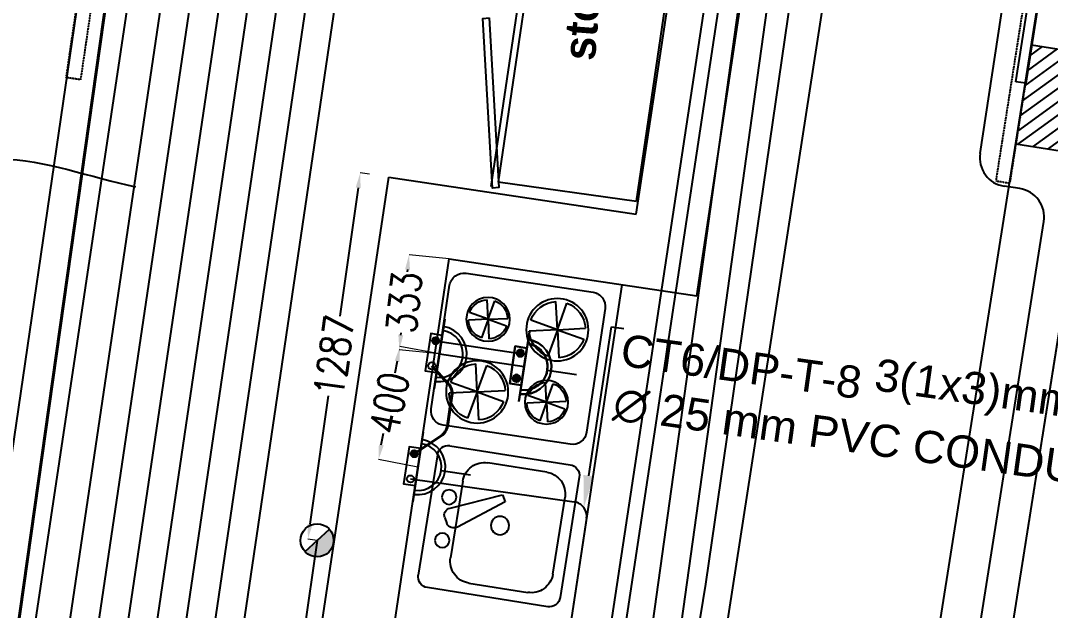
# Model space of a CAD drawing. Extents: x -678889171 to 586587, y -792238163 to 335485.
# Drawn here: x 31420 to 35003, y 41243 to 43295 of the extents above; entities that cross this region are included whole.
import ezdxf
from ezdxf import colors
from ezdxf.entities.mleader import LeaderData, LeaderLine
from ezdxf.math import Vec2, Vec3

# ---------------------------------------------------------------- set-up
doc = ezdxf.new("R2010")
doc.units = 0
doc.header["$MEASUREMENT"] = 0
for name, pattern in [('XR-A-9TH-FLOOR$0$XR-A-CORE$0$$0$HIDDEN-Z', [3, 2, -1]), ('XR-A-TYP30$0$HIDDEN', [0.375, 0.25, -0.125]), ('XR-A-TYP31$0$HIDDEN', [0.375, 0.25, -0.125]), ('XR-Ducts$0$XR-A-CORE$0$$0$HIDDEN-Z', [3, 2, -1])]:
    doc.linetypes.add(name, pattern=pattern)
doc.layers.get('0').update_dxf_attribs({"color": 8})
doc.layers.get('Defpoints').update_dxf_attribs({"color": 252})
for name, color, linetype in [('1', 8, 'Continuous'), ('25MM POWER CONDUIT', 4, 'Continuous'), ('9TH-FURN$0$XR-A-TYP-1-2-3-4-5-6-7-8-9-10$0$TYPICAL TYPES$0$I-FURN', 252, 'Continuous'), ('9TH-FURN$0$XR-A-TYP-1-2-3-4-5-6-7-8-9-10$0$TYPICAL TYPES$0$I-SPCL', 252, 'Continuous'), ('E-POW-BLOCK', 4, 'Continuous'), ('E-POW-WIR-NO', 4, 'Continuous'), ('E-TEXT', 3, 'Continuous'), ('loop line emped', 1, 'Continuous'), ('power ex -wire', 6, 'Continuous'), ('powr wire', 4, 'Continuous'), ('XR-A-9TH-FLOOR$0$A-WALL', 252, 'Continuous'), ('XR-A-col-910$0$A-COLS', 252, 'Continuous'), ('XR-A-col-910$0$A-COLS-PATT', 252, 'Continuous'), ('XR-A-TYP30$0$A-FLOR-OVHD', 252, 'XR-A-TYP30$0$HIDDEN'), ('XR-A-TYP30$0$A-WALL', 252, 'Continuous'), ('XR-A-TYP30$0$XR-A-3TH-FURN$0$XR-A-TYP-1-2-3-4-5-6-7-8-9$0$A-DOOR', 252, 'Continuous'), ('XR-A-TYP30$0$XR-A-TYP-1-2-3-4-5-6-7-8-9$0$A-EQPM', 252, 'Continuous'), ('XR-A-TYP30$0$xref units$0$000 typical apartment(1st  to 11)rev01$0$A-FIXT', 252, 'Continuous'), ('XR-A-TYP31$0$A-FLOR-OVHD', 252, 'XR-A-TYP31$0$HIDDEN'), ('XR-A-TYP31$0$A-WALL', 252, 'Continuous'), ('XR-A-TYP31$0$XR-A-3TH-FURN$0$XR-A-TYP-1-2-3-4-5-6-7-8-9$0$A-DOOR', 252, 'Continuous'), ('XR-A-TYP31$0$XR-A-TYP-1-2-3-4-5-6-7-8-9$0$A-WALL', 252, 'Continuous')]:
    doc.layers.add(name, color=color, linetype=linetype)
for name, color, linetype, lineweight in [('XR-A-9TH-FLOOR$0$XR-A-CORE$0$$0$A-DOOR-OVHD', 252, 'XR-A-9TH-FLOOR$0$XR-A-CORE$0$$0$HIDDEN-Z', 9), ('XR-A-col-910$0$MOD-COL', 252, 'Continuous', 50), ('XR-A-TYP30$0$xref units$0$A-WALL-CMU', 252, 'Continuous', 50), ('XR-Ducts$0$XR-A-CORE$0$$0$A-DOOR-OVHD', 252, 'XR-Ducts$0$XR-A-CORE$0$$0$HIDDEN-Z', 9)]:
    doc.layers.add(name, color=color, linetype=linetype, lineweight=lineweight)
doc.styles.add('9TH-FURN$0$XR-A-TYP-1-2-3-4-5-6-7-8-9-10$0$TYPICAL TYPES$0$XREF_1BR$0$KZT', font='')
doc.styles.get("Standard").update_dxf_attribs({"font": 'arial.ttf'})
doc.styles.add('Work$0$E-M.MODUL', font='romans.shx', dxfattribs={"width": 0.8})
doc.styles.get('9TH-FURN$0$XR-A-TYP-1-2-3-4-5-6-7-8-9-10$0$TYPICAL TYPES$0$XREF_1BR$0$KZT').set_extended_font_data('AvantGarde LT Medium', bold=True)
doc.dimstyles.new('Work$0$S-DIM', dxfattribs={"dimscale": 500, "dimtxt": 0.2065, "dimasz": 0.104, "dimexe": 0, "dimexo": 0, "dimgap": 0, "dimtad": 0, "dimdec": 0, "dimzin": 0, "dimdsep": 46, "dimtxsty": 'Work$0$E-M.MODUL', "dimcen": 0.25, "dimclrd": 5, "dimclre": 5, "dimclrt": 1, "dimadec": 0, "dimazin": 0, "dimtfac": 1, "dimtdec": 0, "dimtofl": 0, "dimtmove": 0, "dimatfit": 3, "dimfxl": 1, "dimtolj": 1, "dimtzin": 0, "dimlwe": 13, "dimarcsym": 0})

# ---------------------------------------------------------------- blocks, each defined once
blk = doc.blocks.new('POWER OUTLET')
h = blk.add_hatch(color=3)
h.dxf.hatch_style = 1
h.paths.add_polyline_path([(-33.35452180699924, 31.98717332019851), (-34.06205133726363, 32.74224302445008, 0.207370734747003), (-34.38928182481724, 31.98717332019851, 0.6487759016068458), (-32.66350035819608, 31.21696708043626)])
at = {"color": 3}
for points in [[(-33.35452180699924, 31.98717332019851), (-34.06205133726363, 32.74224302445008)], [(-33.35452180699924, 31.98717332019851), (-32.66350035819608, 31.21696708043626)]]:
    blk.add_lwpolyline(points, dxfattribs=at)
blk.add_circle((-33.35452180699924, 31.98717332019851), 1.034760017818, dxfattribs=at)
blk = doc.blocks.new('160')
at = {"layer": 'E-POW-BLOCK'}
h = blk.add_hatch(color=1, dxfattribs=at)
h.dxf.hatch_style = 1
edge = h.paths.add_edge_path()
edge.add_arc((78016.12619020321, 43941.8623778977), 12.40959850020896, 0, 360)
at = {"layer": 'E-POW-BLOCK', "color": 1}
for p, q in [((77996.37658910743, 43862.45978831869, 1.338264768536465e-07), (77996.37658910545, 44108.57963245566, 1.344306687904589e-07)), ((77914.33664106077, 43985.51971038651, 1.440456293763361e-07), (77811.7867060037, 43985.51971038567, 1.564419500691893e-07))]:
    blk.add_line(p, q, dxfattribs=at)
at = {"layer": 'E-POW-BLOCK', "color": 1, "elevation": 1.293917977576307e-07}
blk.add_lwpolyline([(77996.3765891059, 44050.86842946797), (77996.37658910696, 43920.17099130638), (78036.8891983044, 43920.17099130671), (78036.88919830332, 44050.8684294683)], close=True, dxfattribs=at)
at = {"layer": 'E-POW-BLOCK', "color": 1}
for centre in [(78016.12619020249, 44030.49624115398, 1.318516362437654e-07), (78016.12619020321, 43941.8623778977, 1.316340517344951e-07)]:
    blk.add_circle(centre, 12.40959850020896, dxfattribs=at)
for centre, radius, start, end in [((77997.52779818512, 43985.51971038718, 1.339894137195527e-07), 96.53712043769333, 90.68327069112401, 269.3167293097928), ((77996.37658910645, 43985.51971038718, 1.341285728220513e-07), 82.03994804566189, 90.0000000004675, 270.0000000004654)]:
    blk.add_arc(centre, radius, start, end, dxfattribs=at)
blk = doc.blocks.new('*D2890')
at = {"layer": '25MM POWER CONDUIT', "color": 5, "lineweight": 13, "transparency": 16777216}
for p, q in [((32633.51703299737, 42760.26321595693), (32601.75576173561, 42764.8013039952)), ((32451.51785065389, 41486.48356115603), (32419.75661595469, 41491.02164397021))]:
    blk.add_line(p, q, dxfattribs=at)
at = {"layer": '25MM POWER CONDUIT', "color": 5, "lineweight": -2, "transparency": 16777216}
for p, q in [((32594.40063840186, 42713.32410359788), (32530.50658092533, 42266.14095633163)), ((32427.11173928844, 41542.49884436752), (32491.00579676497, 41989.68199163375))]:
    blk.add_line(p, q, dxfattribs=at)
at = {"layer": '25MM POWER CONDUIT', "color": 5, "transparency": 16777216}
for points in [[(32585.82110500231, 42714.54995748684), (32602.98017180142, 42712.09824970892), (32601.75576173561, 42764.8013039952)], [(32418.53220588888, 41543.72469825648), (32435.69127268799, 41541.27299047857), (32419.75661595469, 41491.02164397021)]]:
    blk.add_solid(points, dxfattribs=at)
at = {"layer": 'Defpoints', "color": 0, "transparency": 16777216}
for p in [(32601.75576173561, 42764.8013039952), (32633.51703299737, 42760.26321595693, 4.110308623381811e-06), (32451.51785065389, 41486.48356115603, 4.110308623381811e-06)]:
    blk.add_point(p, dxfattribs=at)
at = {"layer": '25MM POWER CONDUIT', "color": 1, "transparency": 16777216, "insert": (32510.75618884515, 42127.91147398269), "char_height": 103.25, "attachment_point": 5, "rotation": 81.86854775224046, "style": 'Work$0$E-M.MODUL'}
blk.add_mtext('\\A1;1287', dxfattribs=at)
blk = doc.blocks.new('*D3047')
at = {"layer": '1', "color": 5, "lineweight": 13, "transparency": 16777216}
for p, q in [((32910.88710402854, 42465.93403382967), (32771.53208645433, 42480.20451859409)), ((32876.99901031321, 42135.00793193375), (32737.643992739, 42149.27841669817))]:
    blk.add_line(p, q, dxfattribs=at)
at = {"layer": '1', "color": 5, "lineweight": -2, "transparency": 16777216}
for p, q in [((32766.23479104006, 42428.47504284482), (32765.40674676966, 42420.3889738879)), ((32742.94128815327, 42201.00789244744), (32743.76933242368, 42209.09396140437))]:
    blk.add_line(p, q, dxfattribs=at)
at = {"layer": '1', "color": 5, "transparency": 16777216}
for points in [[(32757.61321174851, 42429.35792541387), (32774.8563703316, 42427.59216027578), (32771.53208645433, 42480.20451859409)], [(32734.31970886173, 42201.89077501649), (32751.56286744482, 42200.12500987839), (32737.643992739, 42149.27841669817)]]:
    blk.add_solid(points, dxfattribs=at)
at = {"layer": 'Defpoints', "color": 0, "transparency": 16777216}
for p in [(32771.53208645433, 42480.20451859409), (32910.88710402854, 42465.93403382967), (32876.99901031321, 42135.00793193375, 2.621183284645667e-06)]:
    blk.add_point(p, dxfattribs=at)
at = {"layer": '1', "color": 1, "transparency": 16777216, "insert": (32754.58803959667, 42314.74146764613), "char_height": 103.25, "attachment_point": 5, "rotation": 84.15307503539873, "style": 'Work$0$E-M.MODUL'}
blk.add_mtext('\\A1;333', dxfattribs=at)
blk = doc.blocks.new('deef')
at = {"layer": 'E-POW-BLOCK'}
h = blk.add_hatch(color=6, dxfattribs=at)
h.dxf.hatch_style = 1
edge = h.paths.add_edge_path()
edge.add_arc((84064.19391751211, 48929.00372852619), 12.40959850020896, 0, 360)
at = {"layer": 'E-POW-BLOCK', "color": 6}
for p, q in [((84044.86324795104, 48849.4981111799, -3.190573819240415e-06), (84043.56555981308, 49095.61453420671, -3.219723781063669e-06)), ((83962.17559620646, 48972.12375998064, -3.19414105969734e-06), (83859.62708661196, 48971.58305658981, -3.180381384128951e-06))]:
    blk.add_line(p, q, dxfattribs=at)
at = {"layer": 'E-POW-BLOCK', "color": 6, "elevation": -3.218324371343137e-06}
blk.add_lwpolyline([(84043.86984711589, 49037.90413341512), (84044.55896064821, 48907.20851197148), (84085.07100671309, 48907.42211820293), (84084.38189318076, 49038.11773964659)], close=True, dxfattribs=at)
at = {"layer": 'E-POW-BLOCK', "color": 6}
for centre in [(84063.72658781194, 49017.63635975582, -3.213125644158815e-06), (84064.19391751211, 48929.00372852619, -3.202628019559595e-06)]:
    blk.add_circle(centre, 12.40959850020896, dxfattribs=at)
for centre, radius, start, end in [((84045.36559695876, 48972.5623925426, -3.205303264057118e-06), 96.5371204376933, 90.98536903686241, 269.6188276558389), ((84044.21440388208, 48972.5563226933, -3.205148800152049e-06), 82.03994804566186, 90.30209834678506, 270.3020983467851)]:
    blk.add_arc(centre, radius, start, end, dxfattribs=at)
blk = doc.blocks.new('*D3048')
at = {"layer": '1', "color": 5, "lineweight": 13, "transparency": 16777216}
for p, q in [((32876.99901031717, 42135.00793195946), (32739.86573717499, 42161.00018284648)), ((32802.4533417718, 41741.71026910474), (32665.32006862961, 41767.70251999176))]:
    blk.add_line(p, q, dxfattribs=at)
at = {"layer": '1', "color": 5, "lineweight": -2, "transparency": 16777216}
for p, q in [((32730.18206357284, 42109.90980737744), (32722.36994398977, 42068.69361824241)), ((32675.00374223176, 41818.7928954608), (32682.81586181483, 41860.00908459582))]:
    blk.add_line(p, q, dxfattribs=at)
at = {"layer": '1', "color": 5, "transparency": 16777216}
for points in [[(32721.66700099466, 42111.5237529778), (32738.69712615101, 42108.29586177709), (32739.86573717499, 42161.00018284648)], [(32666.48867965359, 41820.40684106116), (32683.51880480994, 41817.17894986044), (32665.32006862961, 41767.70251999176)]]:
    blk.add_solid(points, dxfattribs=at)
at = {"layer": 'Defpoints', "color": 0, "transparency": 16777216}
for p in [(32739.86573717499, 42161.00018284648), (32876.99901031717, 42135.00793195946, 2.621183772706614e-06), (32802.4533417718, 41741.71026910474, -5.049080246621538e-06)]:
    blk.add_point(p, dxfattribs=at)
at = {"layer": '1', "color": 1, "transparency": 16777216, "insert": (32702.5929029023, 41964.35135141911), "char_height": 103.25, "attachment_point": 5, "rotation": 79.26746865905719, "style": 'Work$0$E-M.MODUL'}
blk.add_mtext('\\A1;400', dxfattribs=at)
blk = doc.blocks.new('*U1541')
at = {"layer": 'XR-A-col-910$0$A-COLS-PATT'}
h = blk.add_hatch(dxfattribs=at)
h.set_pattern_fill('ANSI31', color=256, scale=300)
h.set_pattern_definition([(45, (-3150, -50), (-26.51650429449553, 26.51650429449553), [])])
h.paths.add_polyline_path([(-18983.46579891467, 85098.79667194281), (-15333.46579891467, 85098.79667194281), (-15333.46579891467, 84748.79667194281), (-18983.46579891467, 84748.79667194281)])
at = {"layer": 'XR-A-col-910$0$A-COLS'}
blk.add_lwpolyline([(-18983.46579891467, 85098.79667194281), (-15333.46579891467, 85098.79667194281), (-15333.46579891467, 84748.79667194281), (-18983.46579891467, 84748.79667194281)], close=True, dxfattribs=at)
blk = doc.blocks.new('XR-A-col-910')
at = {"layer": 'XR-A-col-910$0$MOD-COL', "rotation": 351.0171996988079}
blk.add_blockref('*U1541', (43200.67081723503, -57330.50998665452), dxfattribs=at)
blk = doc.blocks.new('XR-Ducts')
at = {"layer": 'XR-Ducts$0$XR-A-CORE$0$$0$A-DOOR-OVHD'}
blk.add_lwpolyline([(37924.54707788163, 29254.51398710057), (39191.44470121113, 29052.85859354213), (41276.58073506287, 28726.02365692708), (41299.02953020523, 28872.30500993875), (41540.16653105702, 28835.88071844395), (42885.35799437537, 28617.08039033305), (42789.34858657886, 28024.85245329715), (42385.26970805088, 25455.91146622947), (37444.55012909944, 26236.24244468717), (37655.54758942901, 27559.07533122714)], close=True, dxfattribs=at)
blk = doc.blocks.new('XR-A-TYP31$0$sliding door')
at = {"layer": 'XR-A-TYP31$0$A-FLOR-OVHD', "elevation": -1.028548679285479e-05}
blk.add_lwpolyline([(23325.25673853905, 31109.91800720192), (23561.4116579907, 32692.39419335684), (23610.86477839546, 32685.0193098081), (23374.70985894381, 31102.54312365318), (23325.25673853905, 31109.91800720192)], dxfattribs=at)
at = {"layer": 'XR-A-TYP31$0$XR-A-3TH-FURN$0$XR-A-TYP-1-2-3-4-5-6-7-8-9$0$A-DOOR', "elevation": -1.028548679285479e-05}
blk.add_lwpolyline([(23411.73600746936, 31452.283872752), (23529.81346660385, 32243.52196185279), (23495.19680020676, 32248.68785068982), (23377.11934107091, 31457.44976158894)], close=True, dxfattribs=at)
at = {"layer": 'XR-A-TYP31$0$XR-A-3TH-FURN$0$XR-A-TYP-1-2-3-4-5-6-7-8-9$0$A-DOOR'}
blk.add_lwpolyline([(23529.04594575043, 31895.21303694561), (23576.35694313236, 32226.40417170602), (23619.81343256664, 32174.5933517211), (23594.61180640721, 32163.74603247772), (23576.35694313236, 32226.40417170602)], dxfattribs=at)
blk = doc.blocks.new('XR-A-TYP31')
at = {"layer": 'XR-A-TYP31$0$XR-A-TYP-1-2-3-4-5-6-7-8-9$0$A-WALL'}
for p, q in [((36572.84657746769, 28814.78984692593), (36985.99946925664, 31573.42299048748, -4.619594763719947e-06)), ((36362.62245538359, 29099.06276505934), (36701.62560627155, 31363.24813574153)), ((34488.74206119234, 30315.88608437781), (33969.18243222328, 26760.92971476562)), ((35106.20770443761, 26590.64056981392), (35501.09763099325, 29228.09096635353)), ((35501.09763099325, 29228.09096635353, 2.511470166570405e-09), (36362.62245538359, 29099.06276505934, 1.330633926154155e-09)), ((35353.64280346241, 26554.8979364187), (35711.32175307782, 28943.81804822038)), ((35711.32175307782, 28943.81804822038, 2.113588741973018e-09), (36572.84657746769, 28814.78984692593))]:
    blk.add_line(p, q, dxfattribs=at)
at = {"layer": 'XR-A-TYP31$0$A-WALL', "rotation": 0.1621820384170977}
blk.add_blockref('XR-A-TYP31$0$sliding door', (11142.38311738852, -1601.281801431131, 0.0005101501292906971), dxfattribs=at)
blk = doc.blocks.new('XR-A-TYP30$0$xref units$0$VGHF')
at = {"layer": 'XR-A-TYP30$0$xref units$0$000 typical apartment(1st  to 11)rev01$0$A-FIXT'}
for p, q in [((-97456.88825639291, -111578.5783839508, 1.068851570080358e-07), (-97880.68824176752, -111578.4670442811, 1.068851570080358e-07)), ((-97918.79824998882, -111616.5570334301, 1.068851570080358e-07), (-97918.90958965872, -112040.3570188046, 1.068851570080358e-07)), ((-97804.49825393345, -111616.5870620386, 1.068851570080358e-07), (-97596.59826110813, -111616.6416810035, 1.068851570080358e-07)), ((-97419.04096565593, -111616.5570334301, 1.068851570080358e-07), (-97418.92962598606, -112040.3570188046, 1.068851570080358e-07)), ((-97880.78957190126, -111964.1670309705, 1.068851570080358e-07), (-97880.71827037609, -111692.7670403365, 1.068851570080358e-07)), ((-97520.42416461869, -111693.7886489893, 1.068851570080358e-07), (-97520.49497909032, -111963.3347335741, 1.068851570080358e-07)), ((-97664.60628035382, -111719.1897257282, 1.068851570080358e-07), (-97677.31205892799, -111741.1834488571, 1.068851570080358e-07)), ((-97677.31205892799, -111741.1834488571, 1.068851570080358e-07), (-97527.2738276197, -111853.9462285003, 1.068851570080358e-07)), ((-97491.97038986636, -111792.8359638217, 1.068851570080358e-07), (-97664.60628035382, -111719.1897257282, 1.068851570080358e-07)), ((-97478.89384493008, -111829.3250273178, 1.068851570080358e-07), (-97489.13147518641, -111847.046356725, 1.068851570080358e-07)), ((-97596.70960077792, -112040.441666378, 1.068851570080358e-07), (-97804.60959360324, -112040.3870474131, 1.068851570080358e-07)), ((-97880.81960050971, -112078.467027026, 1.068851570080358e-07), (-97457.01961513507, -112078.5783666957, 1.068851570080358e-07))]:
    blk.add_line(p, q, dxfattribs=at)
for centre, radius in [((-97482.28949028868, -111755.6361418795, 1.068851570080358e-07), 25.4), ((-97672.8612187235, -111825.6924380248, 1.068851570080358e-07), 31.75), ((-97482.32952843324, -111908.03613662, 1.068851570080358e-07), 25.4)]:
    blk.add_circle(centre, radius, dxfattribs=at)
for centre, radius, start, end in [((-97880.6982513037, -111616.5670429663, 1.068851570080358e-07), 38.09999999999999, 89.98494739681416, 179.9849473968142), ((-97457.14096434106, -111616.5670429663, 1.068851570080358e-07), 38.09999999999999, 0.01505260318584441, 90.01505260318582), ((-97804.51827300573, -111692.7870594089, 1.068851570080358e-07), 76.19999999999999, 89.98494739681416, 179.9849473968142), ((-97596.61828018041, -111692.8416783737, 1.068851570080358e-07), 76.19999999999999, 359.2879420436395, 89.98494739681416), ((-97500.88754265886, -111816.6192487505, 1.068851570080358e-07), 25.4, 329.9849473963804, 69.44726939814107), ((-97511.12517291526, -111834.3405781576, 1.068851570080358e-07), 25.4, 230.5226253957932, 329.9849473963804), ((-97804.5895745309, -111964.1870500429, 1.068851570080358e-07), 76.19999999999999, 179.9849473968142, 269.9849473968142), ((-97596.68958170558, -111964.2416690077, 1.068851570080358e-07), 76.19999999999999, 269.9849473968142, 0.681952750242309), ((-97880.8095909736, -112040.3670283408, 1.068851570080358e-07), 38.09999999999999, 179.9849473968142, 269.9849473968142), ((-97457.02962467118, -112040.3670283408, 1.068851570080358e-07), 38.09999999999999, 270.0150526031858, 0.01505260318584441)]:
    blk.add_arc(centre, radius, start, end, dxfattribs=at)
blk = doc.blocks.new('XR-A-TYP30$0$XR-A-TYP-1-2-3-4-5-6-7-8-9$0$TYPICAL TYPES$0$A$C21967ED7')
at = {"layer": 'XR-A-TYP30$0$XR-A-TYP-1-2-3-4-5-6-7-8-9$0$A-EQPM'}
for p, q in [((120.2033993525401, -180.0934920026157), (101.0494060886995, -84.23315431495575)), ((120.2033993525401, -180.0934920026157), (139.357392631282, -84.23315431495575)), ((-135.1819983350142, -180.0934920026084), (-148.5897936301335, -112.9912556218114)), ((-135.1819983350142, -180.0934920026084), (-121.7742030398949, -112.9912556218151)), ((-135.1819983350142, -180.0934920026084), (-202.2842347251208, -166.6856967149397)), ((-135.1819983350142, -180.0934920026084), (-68.07976195980154, -166.6856967149361)), ((120.2033993525401, -180.0934920026157), (24.34306166302122, -160.9394987331834)), ((120.2033993525401, -180.0934920026157), (216.0637370420591, -160.9394987331834)), ((-135.1819983350142, -180.0934920026084), (-202.284234725128, -193.501287290288)), ((-135.1819983350142, -180.0934920026084), (-148.5897936301335, -247.1957283834126)), ((-135.1819983350142, -180.0934920026084), (-121.7742030398949, -247.1957283834126)), ((-135.1819983350142, -180.0934920026084), (-68.07976195980154, -193.5012872902844)), ((120.2033993525401, -180.0934920026157), (24.34306166301394, -199.2474852720406)), ((120.2033993525401, -180.0934920026157), (101.0494060886995, -275.9538296884057)), ((120.2033993525401, -180.0934920026157), (139.357392631282, -275.9538296884093)), ((120.2033993525401, -180.0934920026157), (216.0637370420591, -199.2474852720406)), ((-135.1819983350142, -423.8984123760965), (-154.3359916137561, -328.0380746884439)), ((-135.1819983350142, -423.8984123760965), (-116.0280050711735, -328.0380746884366)), ((120.2033993525401, -423.8984123761002), (106.7956040574209, -356.7961759934369)), ((120.2033993525401, -423.8984123761002), (133.6111946476594, -356.7961759934333)), ((-135.1819983350142, -423.8984123760965), (-231.0423360245331, -404.7444191066643)), ((-135.1819983350142, -423.8984123760965), (-231.0423360245404, -443.0524056436698)), ((-135.1819983350142, -423.8984123760965), (-154.3359916137561, -519.7587500618938)), ((-135.1819983350142, -423.8984123760965), (-39.32166064549529, -404.7444191066643)), ((-135.1819983350142, -423.8984123760965), (-39.32166064549529, -443.0524056436698)), ((-135.1819983350142, -423.8984123760965), (-116.0280050711808, -519.7587500618865)), ((120.2033993525401, -423.8984123761002), (53.10116297732748, -410.4906170865688)), ((120.2033993525401, -423.8984123761002), (53.10116297733475, -437.3062076637652)), ((120.2033993525401, -423.8984123761002), (106.7956040574136, -491.0006487568971)), ((120.2033993525401, -423.8984123761002), (187.305635742654, -410.4906170865652)), ((120.2033993525401, -423.8984123761002), (187.3056357426613, -437.3062076637689)), ((120.2033993525401, -423.8984123761002), (133.6111946476594, -491.0006487569008))]:
    blk.add_line(p, q, dxfattribs=at)
blk.add_lwpolyline([(-267.4937336819276, -76.5434317862746), (-267.4937336819203, -523.4565681977328, 0.4142135623730971), (-217.4937336819203, -573.4565681995991), (217.4937336815419, -573.4565681995955, 0.414213562373095), (267.4937336815419, -523.4565681977328), (267.4937336815492, -76.5434317862746, 0.414213562373095), (217.4937336815492, -26.54343178814088), (-217.4937336819276, -26.54343178813724, 0.414213562373095)], format="xyb", close=True, dxfattribs=at)
for centre, radius in [((-135.1819983350142, -180.0934920026084), 75.84579106087119), ((120.2033993525401, -180.0934920026157), 108.3511300869588), ((-135.1819983350142, -423.8984123760965), 108.3511300869588), ((120.2033993525401, -423.8984123761002), 75.84579106087119)]:
    blk.add_circle(centre, radius, dxfattribs=at)
for centre, radius, start, end in [((120.2033993525401, -180.0934920026157), 97.75520343993094, 101.2995445970773, 168.7004554033315), ((120.2033993525401, -180.0934920026157), 97.75520343993094, 11.29954459666854, 78.70045540292266), ((-135.1819983350142, -180.0934920026084), 68.42864240795166, 101.2995445970773, 168.7004554033315), ((-135.1819983350142, -180.0934920026084), 68.42864240795166, 11.29954459666854, 78.70045540292266), ((-135.1819983350142, -180.0934920026084), 68.42864240795166, 191.2995445966685, 258.7004554029227), ((-135.1819983350142, -180.0934920026084), 68.42864240795166, 281.2995445970773, 348.7004554033315), ((120.2033993525401, -180.0934920026157), 97.75520343993094, 191.2995445966685, 258.7004554029227), ((120.2033993525401, -180.0934920026157), 97.75520343993094, 281.2995445970773, 348.7004554033315), ((-135.1819983350142, -423.8984123760965), 97.75520343993094, 101.2995445970773, 168.7004554033315), ((-135.1819983350142, -423.8984123760965), 97.75520343993094, 11.29954459666854, 78.70045540292266), ((120.2033993525401, -423.8984123761002), 68.42864240795166, 101.2995445970773, 168.7004554033315), ((120.2033993525401, -423.8984123761002), 68.42864240795166, 11.29954459666854, 78.70045540292266), ((-135.1819983350142, -423.8984123760965), 97.75520343993094, 191.2995445966685, 258.7004554029227), ((-135.1819983350142, -423.8984123760965), 97.75520343993094, 281.2995445970773, 348.7004554033315), ((120.2033993525401, -423.8984123761002), 68.42864240795166, 191.2995445966685, 258.7004554029227), ((120.2033993525401, -423.8984123761002), 68.42864240795166, 281.2995445970773, 348.7004554033315)]:
    blk.add_arc(centre, radius, start, end, dxfattribs=at)
blk = doc.blocks.new('XR-A-TYP30$0$sliding door')
at = {"layer": 'XR-A-TYP30$0$A-FLOR-OVHD', "elevation": -1.028548679285479e-05}
blk.add_lwpolyline([(23325.25673853905, 31109.91800720192), (23561.4116579907, 32692.39419335684), (23610.86477839546, 32685.0193098081), (23374.70985894381, 31102.54312365318), (23325.25673853905, 31109.91800720192)], dxfattribs=at)
at = {"layer": 'XR-A-TYP30$0$XR-A-3TH-FURN$0$XR-A-TYP-1-2-3-4-5-6-7-8-9$0$A-DOOR', "elevation": -1.028548679285479e-05}
blk.add_lwpolyline([(23411.73600746936, 31452.283872752), (23529.81346660385, 32243.52196185279), (23495.19680020676, 32248.68785068982), (23377.11934107091, 31457.44976158894)], close=True, dxfattribs=at)
at = {"layer": 'XR-A-TYP30$0$XR-A-3TH-FURN$0$XR-A-TYP-1-2-3-4-5-6-7-8-9$0$A-DOOR'}
blk.add_lwpolyline([(23529.04594575043, 31895.21303694561), (23576.35694313236, 32226.40417170602), (23619.81343256664, 32174.5933517211), (23594.61180640721, 32163.74603247772), (23576.35694313236, 32226.40417170602)], dxfattribs=at)
blk = doc.blocks.new('XR-A-TYP30')
at = {"layer": 'XR-A-TYP30$0$A-WALL'}
for points in [[(37197.42278878908, 26274.05268038635), (37778.27230273029, 29948.53269571758), (37896.88479462831, 29930.3291796636), (37855.71330946564, 29669.87486096977)], [(37921.66312567756, 29254.47914074831), (37444.35660288129, 26235.01818976746)]]:
    blk.add_lwpolyline(points, dxfattribs=at)
at = {"layer": 'XR-A-TYP30$0$XR-A-TYP-1-2-3-4-5-6-7-8-9$0$A-EQPM'}
blk.add_line((36312.27415345166, 28853.81506155225, -1.095837963285761e-09), (36040.99349782586, 27056.9597419896, 3.274509322812944e-07), dxfattribs=at)
at = {"layer": 'XR-A-TYP30$0$A-WALL', "xscale": -1, "rotation": 342.6061471335196}
blk.add_blockref('XR-A-TYP30$0$sliding door', (50621.41649555963, -7452.604455764464, 1.009061275758142e-05), dxfattribs=at)
at = {"layer": 'XR-A-TYP30$0$XR-A-TYP-1-2-3-4-5-6-7-8-9$0$A-EQPM', "extrusion": (1.419041484998283e-09, 9.464725101272347e-09, 1), "xscale": -1, "rotation": 261.4822771396773}
blk.add_blockref('XR-A-TYP30$0$XR-A-TYP-1-2-3-4-5-6-7-8-9$0$TYPICAL TYPES$0$A$C21967ED7', (36248.14056602964, 28551.82801457762, 0.0003240620905020837), dxfattribs=at)
at = {"layer": 'XR-A-TYP30$0$xref units$0$A-WALL-CMU', "xscale": -0.9999999999999969, "rotation": 350.9819728398143}
blk.add_blockref('XR-A-TYP30$0$xref units$0$VGHF', (-43048.95415893708, 153769.0407549636, -0.0007015449200544297), dxfattribs=at)

msp = doc.modelspace()

# ---------------------------------------------------------------- linework, layer by layer
at = {"layer": '9TH-FURN$0$XR-A-TYP-1-2-3-4-5-6-7-8-9-10$0$TYPICAL TYPES$0$I-FURN', "extrusion": (2.873194965248452e-08, -4.026322425676677e-09, 0.9999999999999996), "elevation": 0.0007927258044817952}
msp.add_lwpolyline([(33057.22806157799, 42717.69784943331), (33232.30572262102, 43896.98963464153)], dxfattribs=at)
at = {"layer": '9TH-FURN$0$XR-A-TYP-1-2-3-4-5-6-7-8-9-10$0$TYPICAL TYPES$0$I-FURN', "extrusion": (2.873194965248452e-08, -4.026322425676677e-09, 0.9999999999999996)}
for points, elevation in [([(33562.73361855109, 42666.7868729706), (33730.65453686989, 43807.57356912014), (33249.36380432649, 43874.42812209155), (33081.44288600747, 42733.64142594204)], 0.0007927258044818014), ([(33050.69717646523, 43304.62768252167), (33083.87796355135, 42714.67432655848), (33061.87117525974, 42711.8490007196), (33028.69038817358, 43301.80235668293)], 0.0007927258044818016)]:
    msp.add_lwpolyline(points, close=True, dxfattribs=dict(at, elevation=elevation))

# ---------------------------------------------------------------- block references
at = {"layer": 'XR-A-9TH-FLOOR$0$A-WALL'}
msp.add_blockref('XR-A-col-910', (-2800.434649049275, 13522.11598560929), dxfattribs=at)

# ---------------------------------------------------------------- texts
at = {"layer": '9TH-FURN$0$XR-A-TYP-1-2-3-4-5-6-7-8-9-10$0$TYPICAL TYPES$0$I-SPCL', "extrusion": (2.873194965248452e-08, -4.026322425676677e-09, 0.9999999999999996), "insert": (33362.94373810999, 43157.32633940536, 7.90869561238186e-06), "char_height": 112.5, "width": 1932.754287415214, "attachment_point": 4, "text_direction": (0.07658943783644942, 0.997062715184906, 1.8139320981261e-09), "style": '9TH-FURN$0$XR-A-TYP-1-2-3-4-5-6-7-8-9-10$0$TYPICAL TYPES$0$XREF_1BR$0$KZT'}
msp.add_mtext('sto', dxfattribs=at)

# ---------------------------------------------------------------- next in the draw order: block references
at = {"layer": 'XR-A-9TH-FLOOR$0$A-WALL'}
msp.add_blockref('XR-Ducts', (-2800.434649049275, 13522.11598560929), dxfattribs=at)

# ---------------------------------------------------------------- next in the draw order: linework, layer by layer
at = {"layer": 'XR-A-9TH-FLOOR$0$XR-A-CORE$0$$0$A-DOOR-OVHD'}
msp.add_lwpolyline([(37852.84146155196, 39251.57632199487), (34644.11548005017, 39758.35843029646), (34855.11294037974, 41081.19131683643), (35124.11242883236, 42776.62997270985), (36391.01005216186, 42574.97457915141), (38476.1460860136, 42248.13964253636), (38498.59488115595, 42394.42099554803), (38739.73188200774, 42357.99670405324), (40084.9233453261, 42139.19637594234), (39988.91393752959, 41546.96843890644), (39890.36732022095, 40920.45599840658)], dxfattribs=at)

# ---------------------------------------------------------------- next in the draw order: block references
at = {"layer": 'XR-A-9TH-FLOOR$0$A-WALL'}
msp.add_blockref('XR-A-TYP31', (-2800.434649049275, 13522.11598560929), dxfattribs=at)

# ---------------------------------------------------------------- next in the draw order: linework, layer by layer
at = {"layer": 'loop line emped', "color": 3}
for p, q in [((31377.87944491918, 40574.93604928673, -1.188811501908791e-08), (32054.26669291951, 45091.19217939951, -5.134743835020171e-08)), ((32451.51785065394, 41486.48356115603, -4.110210622268415e-06), (32349.5880212074, 40768.32928467225, -7.996867372055688e-08))]:
    msp.add_line(p, q, dxfattribs=at)
at = {"layer": 'powr wire', "color": 4, "lineweight": 40}
msp.add_line((31914.43448568197, 44753.54381248951, 8.313384876575472e-05), (31401.39893856159, 41118.71609920951, 2.204609655347833e-06), dxfattribs=at)

# ---------------------------------------------------------------- next in the draw order: block references
at = {"layer": 'E-POW-BLOCK', "xscale": 55.67728743761145, "yscale": 55.67728743761145, "zscale": 55.67728743761145, "rotation": 90.0000000004097}
msp.add_blockref('POWER OUTLET', (34232.47689391827, 43343.5728592255, 5.343666737492019e-06), dxfattribs=at)
at = {"layer": 'XR-A-9TH-FLOOR$0$A-WALL'}
msp.add_blockref('XR-A-TYP30', (-2800.434649049275, 13522.11598560929), dxfattribs=at)

# ---------------------------------------------------------------- next in the draw order: leaders
at = {"layer": 'power ex -wire', "color": 6, "transparency": 33554687, "path_type": 1}
msp.add_leader([(31152.09427823281, 42802.65077048325, -4.110210622268415e-06), (31348.1203129456, 42813.88004702114, -4.110210622268415e-06), (31819.34297301029, 42717.04626416945, -4.110210622268415e-06)], dimstyle='Work$0$S-DIM', dxfattribs=at)

# ---------------------------------------------------------------- next in the draw order: linework, layer by layer
at = {"color": 240, "true_color": 0xed1f24}
for p, q in [((34863.88586434198, 48647.82139711937, -0.038524143762519), (33802.32668167344, 41334.2390310721, 8.313185191255457e-05)), ((34630.40511922815, 48472.49650704023, -0.04105911767874204), (33541.91401893267, 40646.17290844493, -6.693682194865158e-06)), ((31609.47781712405, 40642.07064806875, 1.680391677925334e-06), (32688.90849720148, 47927.67107102108, 5.291153755138112e-07)), ((31503.31748413129, 40607.03704714295, 8.770669612733709e-07), (32572.92540567825, 47843.9576539671, -0.0003271007785374531)), ((33802.32668167347, 41334.23903107212, 8.31318519032738e-05), (33704.79447668223, 40723.57816490532, 2.595972564062993e-05))]:
    msp.add_line(p, q, dxfattribs=at)
at = {"layer": '1', "color": 4}
for p, q in [((32864.03853070061, 42181.13856591799, 2.618375610056813e-06), (33158.49887078593, 42137.03805139057, 1.086772558917116e-05)), ((32876.99901031717, 42135.00793195946, 2.621183772706849e-06), (33171.45935039863, 42090.90741740643, 1.958328047103582e-05))]:
    msp.add_line(p, q, dxfattribs=at)
at = {"layer": 'E-POW-WIR-NO', "color": 4}
for p, q in [((34758.26139876302, 42832.80711772991, -3.534033887753908e-07), (35051.18525720542, 44741.62099264791, -7.220627502283681e-07)), ((34896.37296322646, 42710.44207947471), (34841.93601836025, 42718.79589882903, -2.213852022990607e-07)), ((34629.94491214535, 40381.6602685377), (34979.97818921151, 42595.98536397811))]:
    msp.add_line(p, q, dxfattribs=at)
for centre, start, end in [((34857.10431801208, 42817.63881807808, -2.809773498705485e-05), 171.2755287214424, 261.2755287230378), ((34881.20466357464, 42611.59916022567), 351.0171996989232, 81.27552872303778)]:
    msp.add_arc(centre, 100, start, end, dxfattribs=at)
at = {"layer": 'loop line emped', "color": 3}
for p, q in [((33647.58156210266, 40680.00216469709, -6.247418180315052e-06), (34790.92137523901, 48900.68716137976, -1.430131451998599e-05)), ((31715.75481145104, 40677.06936267742, 1.869068774116873e-06), (32840.16155833891, 48266.23504222722, -3.059312672104054e-07)), ((31822.10611634859, 40712.03651869103, 1.037545809990477e-06), (32743.73494065501, 46950.17962794566, 4.460702722402588e-06)), ((31928.36277401171, 40747.03820551889, 5.918619983774978e-07), (32622.91670147184, 45448.2006283111, 5.555442866321926e-06)), ((34128.72426141545, 45199.28995566456, 0.001391782276126685), (33436.2425138955, 40613.52685112717, -8.99776866052776e-06)), ((34075.10086680448, 45173.24925294404, 0.001160454439580915), (33379.3974547156, 40571.95482902148, -0.0001357954061994397)), ((33810.99627924082, 40756.83183146325, -1.09059909766179e-05), (34431.17401278694, 44764.43436572685, 7.763961471140418e-05)), ((32034.61943167471, 40782.03989234674, 4.738847757557738e-07), (32546.5882439331, 44247.35546637547, 5.142210295085029e-06)), ((32140.87608933781, 40817.04157917461, 4.067708531616801e-07), (32630.89898091581, 44133.81384568315, 5.005278487058159e-06)), ((32776.26161633368, 41700.15393887881, 3.027506661032638e-07), (33346.46323359761, 41620.23720128649, 0.0001800673245523628)), ((33388.96138205074, 41563.24612251297, -1.035845933015228e-05), (33234.89644369611, 40544.29945934254, -2.310741646538092e-05))]:
    msp.add_line(p, q, dxfattribs=at)
at = {"layer": 'loop line emped', "color": 3, "extrusion": (1.407669254780276e-08, -1.48744156776721e-08, 0.9999999999999999)}
msp.add_arc((33339.52330293858, 41570.72116991838, 3.039852631307789e-05), 50, 351.4019931121675, 82.02166685953769, dxfattribs=at)
at = {"layer": 'powr wire', "color": 4, "lineweight": 40}
for p, q in [((32850.71101512288, 42093.51243371842, 2.618593194563153e-06), (32908.03551557695, 42031.66755054551, 1.786788932379643e-06)), ((32904.95243598876, 41884.3337973404, 7.573599372834219e-07), (32920.81425242929, 41990.27408917262, 7.573599388683086e-07)), ((32789.38595223191, 41787.81073281381, 3.027506661123711e-07), (32883.16351638516, 41850.0849859861, -3.797015659908528e-07))]:
    msp.add_line(p, q, dxfattribs=at)
at = {"layer": 'powr wire', "color": 4, "lineweight": 40, "extrusion": (2.175341542094369e-08, -3.257010887726964e-09, 0.9999999999999999)}
msp.add_arc((32871.36543528732, 41997.67776955849, 0.0005807513573484492), 50, 351.4846942275132, 42.82767411291817, dxfattribs=at)
at = {"layer": 'powr wire', "color": 4, "lineweight": 40}
msp.add_arc((32855.50361884673, 41891.73747772624, -0.001089802932561551), 50, 303.5866835915991, 351.4846942275132, dxfattribs=at)

# ---------------------------------------------------------------- next in the draw order: block references
at = {"layer": 'E-POW-WIR-NO'}
for p, rotation in [((116600.5131686468, 73892.43040608773, -1.318620672240857e-06), 171.351865169911), ((116894.9735087321, 73848.32989156031, 6.926000867712323e-06), 171.351865169911), ((116452.1192067312, 73693.14381915405, -3.832062160829158e-06), 171.4846942270805)]:
    msp.add_blockref('160', p, dxfattribs=dict(at, rotation=rotation))
at = {"layer": 'powr wire', "color": 4, "lineweight": 40, "extrusion": (4.677886848246444e-08, -6.324347801466761e-09, 0.999999999999999), "xscale": -1, "rotation": 351.653963516766}
msp.add_blockref('deef', (109217.1752972722, -18562.1249360752, 0.001308314225807885), dxfattribs=at)

# ---------------------------------------------------------------- next in the draw order: dimensions: what is measured, and where the dimension line sits
at = {"layer": '1', "color": 4}
for p1, p2, distance, picture, middle in [((32876.99901031321, 42135.00793193375, 2.621183284645667e-06), (32910.88710402854, 42465.93403382967), 140.08378799318183, '*D3047', (32754.58803959667, 42314.74146764613)), ((32802.4533417718, 41741.71026910473, -5.049080246621538e-06), (32876.99901031717, 42135.00793195946, 2.621183772706614e-06), 139.5748247674428, '*D3048', (32702.5929029023, 41964.35135141911))]:
    dim = msp.add_aligned_dim(p1=p1, p2=p2, distance=distance, dimstyle='Work$0$S-DIM', dxfattribs=at)
    dim.commit()
    dim.dimension.update_dxf_attribs({"geometry": picture, "text_midpoint": middle})
at = {"layer": '25MM POWER CONDUIT', "color": 4}
dim = msp.add_linear_dim(base=(32601.75576173561, 42764.8013039952, -4.110210622268415e-06), p1=(32451.51785065388, 41486.48356115603), p2=(32633.51703299736, 42760.26321595692), angle=81.86854775224046, dimstyle='Work$0$S-DIM', dxfattribs=at)
dim.commit()
dim.dimension.update_dxf_attribs({"geometry": '*D2890', "text_midpoint": (32510.75618884515, 42127.91147398269, -4.110210622268415e-06)})

# ---------------------------------------------------------------- next in the draw order: leaders
at = {"layer": 'E-TEXT', "color": 30}
ml = msp.add_multileader_mtext('Standard', dxfattribs=at)
ml.set_content('\\C30;CT{\\fArial|b0|i0|c178|p34;5}/DP-T-8 {\\A1;3(1x3)mm\\H0.7x;\\S2^ ;\\H1.42857x; \\P∅ 25 mm PVC CONDUIT}', color=3)
ml.set_leader_properties(color=30)
ml.build(insert=Vec2(0, 0))
ml.multileader.update_dxf_attribs({"text_right_attachment_type": 6, "dogleg_length": 0.2763936738358556, "arrow_head_size": 135.9281794588343, "scale": 2})
ctx = ml.context
ctx.base_point, ctx.scale, ctx.char_height, ctx.arrow_head_size, ctx.landing_gap_size, ctx.plane_origin, ctx.plane_x_axis, ctx.plane_y_axis = Vec3(31558.57614637791, 44079.75254299662, -3.157018961372475e-06), 2, 135.9281794588343, 135.9281794588343, 2.718563589176686, Vec3(30646.84693923616, 52378.33763393282, 2.819715238967864e-05), Vec3(0.9890550111113342, -0.1475472297115697, 3.477911888746863e-09), Vec3(0.1475472297115697, 0.9890550111113342, 4.799668914001096e-09)
ctx.right_attachment = 6
notes = []
notes.append((ctx, [(1, (1, 1, 0), (33657.73689399342, 43673.16261987522, 3.828856534515946e-06), (-0.9890550111113342, 0.1475472297115697, -3.477911888746863e-09), 0.4893414460518049, [(1, [(33717.43029867634, 44106.03131759743, 5.909223761912306e-06)], 0, [])])]))
ctx.mtext.insert, ctx.mtext.text_direction, ctx.mtext.rotation, ctx.mtext.width, ctx.mtext.defined_height, ctx.mtext.flow_direction, ctx.mtext.extrusion = Vec3(31571.69644711724, 44149.27696324092, -2.808230611038364e-06), Vec3(0.9890550111113342, -0.1475472297115697, 3.477911888746862e-09), 6.135097408750482, 3192.308608363624, 114.6621341893666, 5, Vec3(-4.148024033562359e-09, -4.23398032670248e-09, 1)
ml = msp.add_multileader_mtext('Standard', dxfattribs=at)
ml.set_content('\\C30;CT6/DP-T-8 {\\A1;3(1x3)mm\\H0.7x;\\S2^ ;\\H1.42857x; \\P∅ 25 mm PVC CONDUIT}', color=3)
ml.set_leader_properties(color=30)
ml.build(insert=Vec2(0, 0))
ml.multileader.update_dxf_attribs({"text_right_attachment_type": 6, "dogleg_length": 0.2763936738358556, "arrow_head_size": 111.9853920708261, "scale": 2})
ctx = ml.context
ctx.base_point, ctx.scale, ctx.char_height, ctx.arrow_head_size, ctx.landing_gap_size, ctx.plane_origin, ctx.plane_x_axis, ctx.plane_y_axis = Vec3(33518.39216454691, 42223.90416899785, -0.0006727167529180773), 2, 111.9853920708261, 111.9853920708261, 2.239707841416522, Vec3(31613.26937862032, 48562.82562312052, -0.0006534840464066568), Vec3(0.9902935815271385, -0.1389914471690713, 3.477911888746863e-09), Vec3(0.1389914471690713, 0.9902935815271385, 4.799668914001103e-09)
ctx.right_attachment = 6
notes.append((ctx, [(0, (1, 1, 0), (33475.60846069566, 42229.90902354247, -0.0006728670093218798), (0.9902935815271385, -0.1389914471690713, 3.477911888746863e-09), 43.20305074104442, [(1, [(33379.60591464711, 41600.61070384956, -0.000675948604672861)], 0, [])])]))
ctx.mtext.insert, ctx.mtext.text_direction, ctx.mtext.rotation, ctx.mtext.width, ctx.mtext.defined_height, ctx.mtext.flow_direction, ctx.mtext.extrusion = Vec3(33528.70584974065, 42281.27365877759, -0.0006724294011686652), Vec3(0.9902935815271385, -0.1389914471690713, 3.477911888746863e-09), 6.143742403663338, 1956.252145439222, 480.2138638874661, 5, Vec3(-4.111266748832353e-09, -4.269681312447106e-09, 1)
for ctx, leaders in notes:
    for number, flags, end, landing, length, lines in leaders:
        leader = LeaderData()
        leader.index, (leader.has_last_leader_line, leader.has_dogleg_vector, leader.attachment_direction) = number, flags
        leader.last_leader_point, leader.dogleg_vector, leader.dogleg_length = Vec3(end), Vec3(landing), length
        for number, points, colour, breaks in lines:
            line = LeaderLine()
            line.index, line.vertices, line.color, line.breaks = number, Vec3.list(points), colors.encode_raw_color(colour), breaks
            leader.lines.append(line)
        ctx.leaders.append(leader)

doc.saveas('drawing.dxf')
